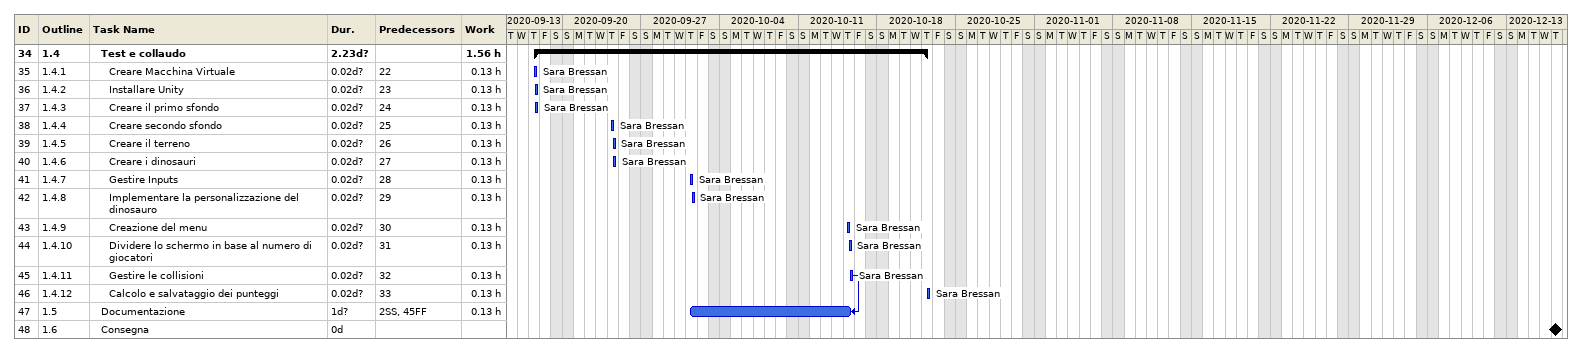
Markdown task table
| ID | WBS | Task | Duration | Start | Finish | Predecessors | Resources | Work (h) |
|---|---|---|---|---|---|---|---|---|
| 34 | 1.4 | **Test e collaudo** | 2.23d? | 2020-09-17 | 2020-10-22 |  |  | 1.56 |
| 35 | 1.4.1 | Creare Macchina Virtuale | 0.02d? | 2020-09-17 | 2020-09-17 | 22 | Sara Bressan | 0.13 |
| 36 | 1.4.2 | Installare Unity | 0.02d? | 2020-09-17 | 2020-09-17 | 23 | Sara Bressan | 0.13 |
| 37 | 1.4.3 | Creare il primo sfondo | 0.02d? | 2020-09-17 | 2020-09-17 | 24 | Sara Bressan | 0.13 |
| 38 | 1.4.4 | Creare secondo sfondo | 0.02d? | 2020-09-24 | 2020-09-24 | 25 | Sara Bressan | 0.13 |
| 39 | 1.4.5 | Creare il terreno | 0.02d? | 2020-09-24 | 2020-09-24 | 26 | Sara Bressan | 0.13 |
| 40 | 1.4.6 | Creare i dinosauri | 0.02d? | 2020-09-24 | 2020-09-24 | 27 | Sara Bressan | 0.13 |
| 41 | 1.4.7 | Gestire Inputs | 0.02d? | 2020-10-01 | 2020-10-01 | 28 | Sara Bressan | 0.13 |
| 42 | 1.4.8 | Implementare la personalizzazione del dinosauro | 0.02d? | 2020-10-01 | 2020-10-01 | 29 | Sara Bressan | 0.13 |
| 43 | 1.4.9 | Creazione del menu | 0.02d? | 2020-10-15 | 2020-10-15 | 30 | Sara Bressan | 0.13 |
| 44 | 1.4.10 | Dividere lo schermo in base al numero di giocatori | 0.02d? | 2020-10-15 | 2020-10-15 | 31 | Sara Bressan | 0.13 |
| 45 | 1.4.11 | Gestire le collisioni | 0.02d? | 2020-10-15 | 2020-10-15 | 32 | Sara Bressan | 0.13 |
| 46 | 1.4.12 | Calcolo e salvataggio dei punteggi | 0.02d? | 2020-10-22 | 2020-10-22 | 33 | Sara Bressan | 0.13 |
| 47 | 1.5 | Documentazione | 1d? | 2020-10-01 | 2020-10-15 | 2SS, 45FF |  | 0.13 |
| 48 | 1.6 | Consegna | 0d | 2020-12-17 | 2020-12-17 |  |  |  |
